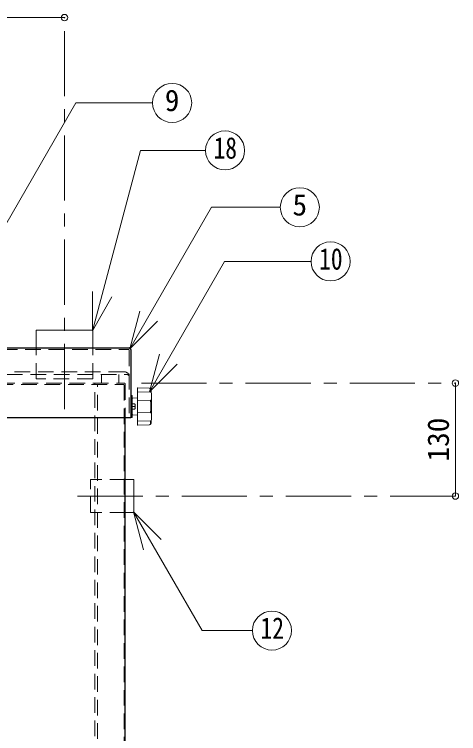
# Model space of a CAD drawing. Units: millimetres at full size, sheet at 1:15; details may follow other scales. Extents: x -3184 to 2891, y -2037 to 2178.
# Drawn here: x -1904 to -1393, y -577 to 251 of the extents above; entities that cross this region are included whole.
import ezdxf
from ezdxf.enums import TextEntityAlignment as Align

# ---------------------------------------------------------------- set-up
doc = ezdxf.new("R2010")
doc.units = ezdxf.units.MM
doc.header["$LTSCALE"] = 15
doc.header["$PDMODE"] = 32
doc.header["$PDSIZE"] = 7.5
doc.linetypes.add('CHAIN1', pattern=[8, 5, -1, 1, -1])
doc.linetypes.add('DASHED1', pattern=[1.8, 1.2, -0.6])
doc.layers.add('0-0', color=7, linetype='Continuous', lineweight=18)
doc.styles.add('ＭＳ ゴシック', font='')
doc.styles.get('ＭＳ ゴシック').set_extended_font_data('MS Gothic')

msp = doc.modelspace()

# ---------------------------------------------------------------- linework, layer by layer
at = {"layer": '0-0', "color": 4, "lineweight": 9}
for p, q in [((-2146.7, 246.87), (-1846.7, 246.87)), ((-1879.2, -133.13), (-1879.2, -112.63)), ((-1814.2, -112.63), (-1879.2, -112.63)), ((-1814.2, -133.13), (-1814.2, -112.63)), ((-1396.7, -173.63), (-1396.7, -303.63))]:
    msp.add_line(p, q, dxfattribs=at)
at = {"layer": '0-0', "color": 4, "linetype": 'CHAIN1', "lineweight": 9}
for p, q in [((-1846.7, -203.63), (-1846.7, 246.87)), ((-1758.2, -173.63), (-1396.7, -173.63)), ((-1396.7, -303.63), (-1841.7, -303.63))]:
    msp.add_line(p, q, dxfattribs=at)
at = {"layer": '0-0'}
for p, q in [((-1948.05, -49.55), (-1833.56, 148.75)), ((-1745.29, 148.75), (-1833.56, 148.75)), ((-1814.66, -113.39), (-1759.08, 94.05)), ((-1684.41, 94.05), (-1759.08, 94.05)), ((-1771.44, -134.26), (-1677.41, 28.62)), ((-1598.28, 28.62), (-1677.41, 28.62)), ((-1748.98, -183.72), (-1662.34, -33.64)), ((-1562.87, -33.64), (-1662.34, -33.64)), ((-1814.66, -113.39), (-1814.66, -68.39)), ((-1814.66, -113.39), (-1792.16, -74.41)), ((-1771.44, -134.26), (-1759.8, -90.8)), ((-1771.44, -134.26), (-1739.62, -102.44)), ((-1748.98, -183.72), (-1737.34, -140.25)), ((-1748.98, -183.72), (-1717.16, -151.9)), ((-1762.7, -221.59), (-1762.7, -179.67)), ((-1762.19, -179.17), (-1749.04, -179.59)), ((-1746.72, -188.87), (-1747.11, -181.48)), ((-1768.7, -188.13), (-1770.2, -188.13)), ((-1762.7, -183.7), (-1748.15, -184.18)), ((-1746.7, -211.87), (-1746.7, -189.39)), ((-1766.08, -197.63), (-1768.7, -197.63)), ((-1768.24, -191.09), (-1762.7, -190.63)), ((-1765.45, -198.28), (-1765.45, -202.98)), ((-1762.7, -193.78), (-1748.15, -193.29)), ((-1766.08, -200.63), (-1768.7, -200.63)), ((-1766.08, -203.63), (-1768.7, -203.63)), ((-1768.24, -210.17), (-1762.7, -210.63)), ((-1762.7, -207.48), (-1748.15, -207.97)), ((-1746.72, -212.39), (-1747.11, -219.78)), ((-1762.7, -217.56), (-1748.15, -217.08)), ((-1762.19, -222.09), (-1749.04, -221.67)), ((-1766.7, -322.63), (-1776.7, -322.63)), ((-1767.24, -321.97), (-1755.59, -365.44)), ((-1767.24, -321.97), (-1735.42, -353.79)), ((-1767.24, -321.97), (-1688.4, -458.52)), ((-1630.32, -458.52), (-1688.4, -458.52))]:
    msp.add_line(p, q, dxfattribs=at)
at = {"layer": '0-0', "linetype": 'DASHED1'}
for p, q in [((-2216.01, -135.13), (-1773.2, -135.13)), ((-1772.2, -136.13), (-1772.2, -213.13)), ((-2236.89, -163.63), (-1775.2, -163.63)), ((-1778.2, -160.63), (-2234.36, -160.63)), ((-1784.2, -173.63), (-1784.2, -163.63)), ((-2245.94, -173.63), (-1778.2, -173.63)), ((-1811.7, -1147.13), (-1811.7, -173.63)), ((-2247.62, -175.13), (-1778.95, -175.13)), ((-1808.7, -1150.13), (-1808.7, -175.13)), ((-1778.2, -175.88), (-1778.2, -1181.88)), ((-1776.7, -175.13), (-1776.7, -213.13))]:
    msp.add_line(p, q, dxfattribs=at)
at = {"layer": '0-0', "color": 5, "lineweight": 25}
for p, q in [((-2214.81, -133.13), (-1772.2, -133.13)), ((-1770.2, -135.13), (-1770.2, -213.13)), ((-2312.68, -213.13), (-1770.2, -213.13)), ((-1776.7, -1182.63), (-1776.7, -213.13))]:
    msp.add_line(p, q, dxfattribs=at)
at = {"layer": '0-0', "color": 4, "linetype": 'DASHED1', "lineweight": 9}
for p, q in [((-1814.2, -168.63), (-1814.2, -133.13)), ((-1804.2, -173.63), (-1804.2, -163.63)), ((-1816.7, -322.63), (-1816.7, -284.63)), ((-1776.7, -284.63), (-1816.7, -284.63)), ((-1776.7, -322.63), (-1816.7, -322.63))]:
    msp.add_line(p, q, dxfattribs=at)
msp.add_lwpolyline([(-1814.2, -168.63), (-1879.2, -168.63), (-1879.2, -133.13)], dxfattribs=at)
at = {"layer": '0-0'}
for points in [[(-1768.7, -188.13), (-1768.7, -213.13), (-1770.2, -213.13)], [(-1766.7, -322.63), (-1766.7, -284.63), (-1776.7, -284.63)]]:
    msp.add_lwpolyline(points, dxfattribs=at)
for centre in [(-1722.79, 148.75), (-1661.91, 94.05), (-1575.78, 28.62), (-1540.37, -33.64), (-1607.82, -458.52)]:
    msp.add_circle(centre, 22.5, dxfattribs=at)
at = {"layer": '0-0', "linetype": 'DASHED1'}
for centre, radius in [((-1773.2, -136.13), 1), ((-1778.2, -166.63), 6), ((-1775.2, -166.63), 3), ((-1778.2, -175.13), 1.5), ((-1778.95, -175.88), 0.75)]:
    msp.add_arc(centre, radius, 0, 90, dxfattribs=at)
at = {"layer": '0-0', "color": 5, "lineweight": 25}
msp.add_arc((-1772.2, -135.13), 2, 0, 90, dxfattribs=at)
at = {"layer": '0-0'}
for centre, radius, start, end in [((-1762.2, -179.67), 0.5, 88.15415, 180), ((-1749.1, -181.59), 2, 3.01913, 88.15415), ((-1757.66, -181.21), 9.96, 342.62002, 1.09064), ((-1749.77, -181.13), 2.07, 3.02757, 38.73305), ((-1756.7, -189.39), 10, 0, 3.01913), ((-1768.2, -191.59), 0.5, 94.76364, 180), ((-1767.02, -199.16), 1.79, 29.24063, 58.37188), ((-1767.56, -199.13), 2.11, 314.62454, 45.37546), ((-1748.14, -193.79), 0.5, 7.29873, 91.90915), ((-1801.54, -200.63), 54.34, 352.70127, 7.29873), ((-1767.56, -202.13), 2.11, 314.62454, 45.37546), ((-1767.02, -202.1), 1.79, 301.62812, 330.75937), ((-1768.2, -209.67), 0.5, 180, 265.23636), ((-1748.14, -207.47), 0.5, 268.09085, 352.70127), ((-1756.7, -211.87), 10, 356.98087, 0), ((-1762.2, -221.59), 0.5, 180, 271.84585), ((-1749.1, -219.67), 2, 271.84585, 356.98087), ((-1757.66, -220.05), 9.96, 358.90936, 17.37998), ((-1749.77, -220.13), 2.07, 321.26695, 356.97243)]:
    msp.add_arc(centre, radius, start, end, dxfattribs=at)
at = {"layer": '0-0', "color": 1}
for p in [(-1846.7, 246.87), (-1396.7, -173.63), (-1396.7, -303.63)]:
    msp.add_point(p, dxfattribs=at)

# ---------------------------------------------------------------- texts
at = {"layer": '0-0', "style": 'ＭＳ ゴシック'}
for s, p in [('9', (-1731.23, 131.87)), ('5', (-1584.22, 11.74))]:
    msp.add_text(s, height=24.74, dxfattribs=at).set_placement(p, align=Align.BOTTOM_LEFT)
at = {"layer": '0-0', "style": 'ＭＳ ゴシック', "width": 0.8}
for s, p in [('18', (-1675.03, 77.17)), ('10', (-1553.49, -50.52)), ('12', (-1620.95, -475.39))]:
    msp.add_text(s, height=24.74, dxfattribs=at).set_placement(p, align=Align.BOTTOM_LEFT)
at = {"layer": '0-0', "style": 'ＭＳ ゴシック'}
msp.add_text('130', height=24.74, rotation=90, dxfattribs=at).set_placement((-1396.7, -263.94), align=Align.BOTTOM_LEFT)

doc.saveas('drawing.dxf')
